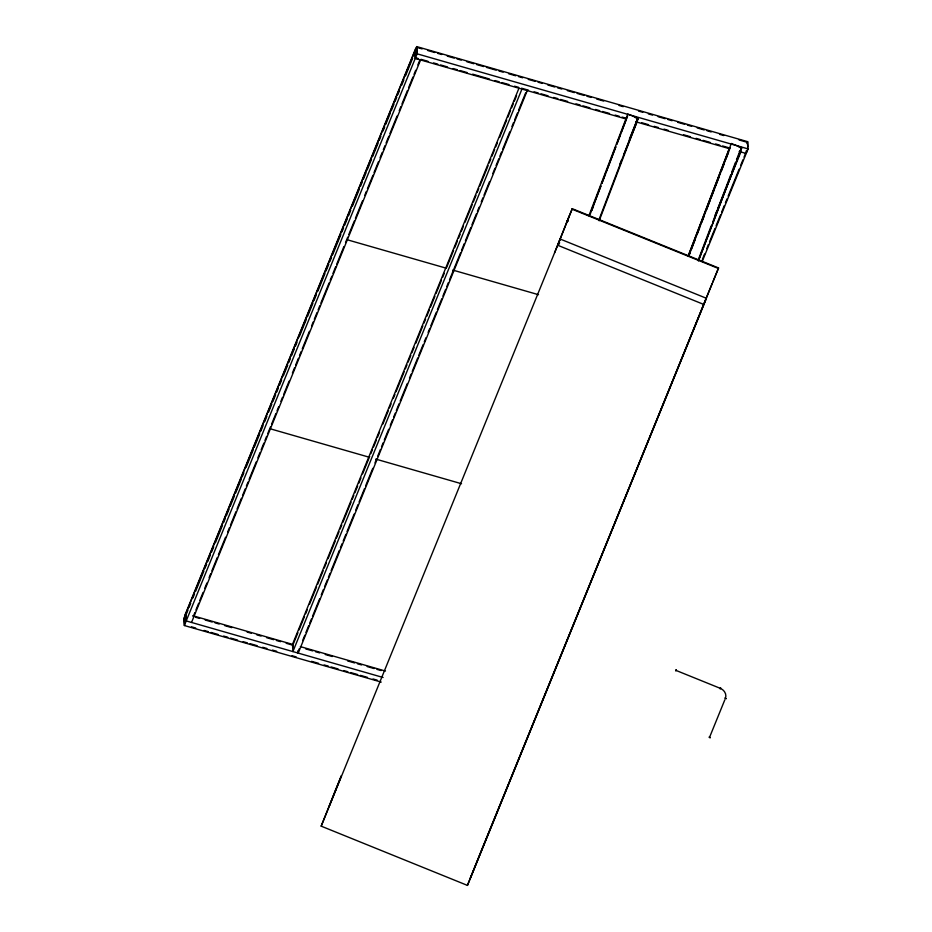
<?xml version="1.0" encoding="UTF-8"?>
<svg xmlns="http://www.w3.org/2000/svg" width="932" height="932" viewBox="0 0 932 932"><rect width="100%" height="100%" fill="white"/><g stroke="black" fill="none" stroke-linecap="round" stroke-linejoin="round"><path stroke-width="1.4" d="M588.896 215.781L627.807 114.019L638.269 118.224L599.171 220.791M591.622 210.154L600.884 185.864M601.909 183.161L605.509 173.713M606.546 171.01L615.796 146.72M616.833 144.029L620.432 134.581M621.458 131.878L626.607 118.387M590.061 214.523L600.86 186.179M601.886 183.476L615.772 147.046M616.809 144.344L627.609 115.999M599.02 219.672L637.604 118.457L634.436 117.187M688.166 255.997L729.453 148.083M688.492 255.45L731.317 143.493L741.779 147.687L698.429 260.995M688.83 255.764L730.117 147.85M688.806 256.079L690.356 252.036M691.381 249.333L694.992 239.885M697.054 234.491L699.641 227.746M701.703 222.352L704.289 215.607M706.351 210.213L709.963 200.776M710.988 198.073L714.611 188.637M715.636 185.934L719.248 176.498M721.31 171.092L723.896 164.347M725.958 158.953L728.533 152.207M698.278 259.888L711.209 225.847M712.735 222.119L730.828 174.587M731.853 171.884L735.464 162.448M736.501 159.745L740.078 150.623M698.627 260.191L741.779 147.687M566.458 222.934L572.248 208.698L718.549 267.962L467.445 885.4L321.179 826.148L335.741 789.567M329.264 806.145L341.333 775.808L335.555 790.033M554.563 252.817L569.254 216.049M572.248 208.698L557.697 245.267L703.963 304.519M467.445 885.4L482.042 848.831M558.652 244.3L558.408 244.941L558.792 243.974M184.839 615.4L415.754 48.301M702.355 261.146L748.058 148.899L747.65 141.676L416.721 46.6L183.942 618.3L184.35 625.523L381.235 682.084M186.33 614.118L187.973 610.076M189.068 607.384L190.71 603.353M192.901 597.971L194.543 593.929M195.638 591.238L203.863 571.06M204.958 568.357L206.601 564.326M207.696 561.635L210.434 554.901M211.529 552.21L213.719 546.828M215.362 542.797L222.492 525.298M223.587 522.607L225.229 518.576M226.325 515.885L229.062 509.152M230.157 506.46L234.549 495.696M235.645 493.005L241.12 479.549M242.215 476.858L243.858 472.815M246.048 467.433L253.178 449.935M254.273 447.243L259.748 433.788M260.844 431.097L263.034 425.714M264.676 421.683L266.867 416.301M268.521 412.259L271.806 404.185M272.901 401.494L275.639 394.76M276.734 392.069L278.377 388.038M279.472 385.347L281.662 379.965M283.305 375.922L287.697 365.158M288.792 362.466L290.435 358.436M291.53 355.744L294.267 349.011M295.362 346.32L297.005 342.277M299.195 336.895L306.325 319.408M307.42 316.717L312.896 303.261M313.991 300.57L316.181 295.176M317.835 291.145L324.953 273.647M326.049 270.956L328.786 264.234M329.881 261.543L331.524 257.5M332.619 254.809L340.844 234.619M341.939 231.928L343.582 227.897M344.677 225.206L347.415 218.472M348.51 215.781L350.712 210.399M352.354 206.368L359.472 188.87M360.567 186.179L362.21 182.136M363.305 179.445L366.055 172.723M367.15 170.032L371.53 159.267M372.625 156.576L378.101 143.12M379.196 140.429L380.839 136.387M383.04 131.004L384.683 126.962M385.778 124.271L390.159 113.506M391.254 110.815L393.991 104.093M395.086 101.402L396.729 97.359M397.824 94.668L399.478 90.637M401.669 85.255L403.859 79.861M405.502 75.83L412.62 58.332M413.715 55.64L415.369 51.609M184.35 625.523L417.128 53.823L416.721 46.6M193.215 616.658L194.858 612.615M195.953 609.924L198.691 603.202M199.786 600.511L203.071 592.437M204.714 588.395L206.916 583.013M209.106 577.63L210.749 573.599M211.844 570.908L217.319 557.441M218.414 554.75L225.544 537.263M227.734 531.881L229.377 527.838M230.472 525.147L235.947 511.691M237.043 509L241.435 498.236M242.53 495.544L245.267 488.811M246.363 486.12L248.005 482.089M249.1 479.398L256.23 461.899M257.873 457.857L260.063 452.474M261.158 449.783L263.896 443.061M264.991 440.37L266.634 436.327M267.729 433.636L270.466 426.914M271.562 424.223L275.954 413.458M277.049 410.767L278.691 406.725M280.882 401.343L282.524 397.3M283.619 394.609L289.106 381.153M292.392 373.08L294.582 367.697M295.677 365.006L298.415 358.284M299.51 355.593L301.153 351.55M302.248 348.859L309.377 331.361M311.568 325.979L313.21 321.948M314.305 319.257L317.043 312.523M318.138 309.832L319.781 305.801M320.876 303.11L329.101 282.92M330.196 280.229L331.839 276.187M332.934 273.495L335.671 266.773M336.767 264.082L343.896 246.584M345.539 242.541L347.729 237.159M348.824 234.468L354.311 221.012M355.407 218.321L362.525 200.834M364.715 195.452L366.358 191.41M367.453 188.718L372.94 175.263M374.035 172.571L378.415 161.807M380.058 157.764L382.248 152.382M383.343 149.691L384.986 145.66M386.081 142.969L388.83 136.235M389.925 133.544L397.044 116.046M399.234 110.663L400.877 106.632M401.972 103.941L407.459 90.486M408.554 87.794L412.934 77.018M414.029 74.327L415.672 70.296M417.862 64.914L419.505 60.871M191.538 622.459L420.577 59.939M518.798 88.575L292.497 644.35L292.904 651.573L521.943 89.064M293.557 643.418L297.937 632.653M299.032 629.962L304.519 616.506M305.614 613.815L307.257 609.773M309.447 604.39L316.565 586.904M317.661 584.213L323.148 570.757M324.243 568.066L326.433 562.672M328.076 558.641L335.194 541.143M336.301 538.451L339.038 531.729M340.133 529.038L341.776 524.996M342.871 522.304L351.084 502.115M352.191 499.424L353.834 495.393M354.929 492.702L357.667 485.968M358.762 483.277L360.952 477.895M362.595 473.864L369.724 456.365M370.82 453.674L372.462 449.632M373.557 446.941L376.295 440.219M377.39 437.527L379.58 432.145M382.866 424.072L388.353 410.616M389.448 407.925L391.091 403.882M393.281 398.5L394.923 394.457M396.018 391.766L404.243 371.588M405.338 368.897L406.981 364.855M408.076 362.164L410.814 355.442M411.909 352.75L414.099 347.356M415.742 343.325L422.872 325.827M423.967 323.136L425.609 319.105M426.705 316.414L429.442 309.68M430.537 306.989L434.929 296.225M436.025 293.533L441.5 280.078M442.595 277.387L444.238 273.344M446.428 267.962L453.558 250.475M454.653 247.784L457.391 241.05M458.486 238.359L460.128 234.316M461.224 231.625L463.414 226.243M465.056 222.212L472.186 204.714M473.281 202.023L476.019 195.301M477.114 192.609L478.757 188.567M479.852 185.876L488.077 165.686M489.172 162.995L490.815 158.964M491.91 156.273L494.647 149.539M495.742 146.848L497.385 142.817M499.575 137.435L506.705 119.937M507.8 117.246L510.538 110.512M511.633 107.821L513.276 103.79M514.371 101.099L516.573 95.716M297.704 652.691L299.347 648.649M302.632 640.575L304.822 635.193M305.917 632.502L308.667 625.78M309.762 623.089L311.405 619.046M312.5 616.355L319.618 598.857M321.26 594.826L323.451 589.443M324.557 586.752L327.295 580.019M328.39 577.327L330.033 573.297M331.128 570.605L339.341 550.416M340.448 547.725L342.091 543.682M343.186 540.991L345.923 534.269M347.019 531.578L354.137 514.08M355.779 510.037L357.981 504.655M359.076 501.964L364.552 488.508M365.647 485.817L372.765 468.33M374.967 462.948L376.61 458.905M377.705 456.214L380.442 449.48M381.538 446.789L383.18 442.758M384.275 440.067L388.656 429.303M390.31 425.26L392.5 419.878M393.595 417.187L395.238 413.156M396.333 410.464L399.071 403.731M400.166 401.04L407.296 383.541M409.486 378.159L411.128 374.128M412.224 371.437L417.699 357.981M418.794 355.29L423.186 344.514M424.281 341.823L425.924 337.792M428.114 332.409L429.757 328.367M430.852 325.676L436.327 312.22M437.423 309.529L441.815 298.764M442.91 296.073L445.647 289.339M446.743 286.648L448.385 282.617M449.48 279.926L460.443 253.015M461.538 250.324L464.276 243.59M465.371 240.899L470.846 227.443M471.953 224.752L476.334 213.987M477.429 211.296L479.071 207.254M481.262 201.871L482.904 197.84M483.999 195.149L489.486 181.682M492.772 173.608L494.962 168.226M496.057 165.535L498.795 158.813M499.89 156.122L501.533 152.079M502.628 149.388L509.757 131.89M511.948 126.507L513.59 122.476M514.685 119.785L517.423 113.052M518.518 110.36L525.648 92.874M527.256 90.59L298.217 653.099L298.077 650.699M321.179 826.148L560.179 239.046L706.444 298.298L469.926 879.167M591.832 210.248L593.474 206.217M636.078 122.185L636.591 120.939M637.092 119.704L637.604 118.457M629.368 139.194L636.486 121.696M636.393 122.814L638.269 118.224M620.013 163.834L621.667 159.791M623.858 154.409L636.999 122.115M739.6 151.66L740.101 150.413M715.124 215.21L716.766 211.18M717.861 208.488L740.87 151.963M746.986 143.621L747.65 141.676M702.39 259.387L704.58 254.005M706.771 248.623L708.413 244.58M709.508 241.889L714.995 228.433M716.091 225.742L720.471 214.977M721.566 212.286L724.304 205.564M725.399 202.861L727.042 198.831M728.137 196.139L739.099 169.228M740.742 165.185L742.932 159.803M744.027 157.112L745.67 153.081M746.346 152.79L747.872 149.062M481.856 849.297L712.176 283.526M712.759 282.198L718.549 267.962M709.497 737.457L724.84 699.781M567.926 220.092L567.378 220.779L568.182 221.35M417.955 47.707L422.149 48.907M427.73 50.514L434.708 52.518M437.504 53.322L441.698 54.522M447.278 56.13L454.257 58.133M457.053 58.937L461.247 60.137M466.827 61.745L473.805 63.749M476.602 64.553L483.58 66.556M486.376 67.36L496.15 70.168M498.946 70.972L503.129 72.172M508.721 73.779L515.699 75.783M518.495 76.587L522.677 77.787M528.269 79.395L535.248 81.399M538.044 82.202L542.226 83.402M547.818 85.01L554.796 87.014M557.592 87.818L561.775 89.018M567.367 90.625L574.345 92.629M577.141 93.433L584.119 95.437M586.915 96.241L591.098 97.441M596.69 99.048L603.668 101.052M619.023 105.467L623.217 106.667M638.571 111.083L642.765 112.283M648.346 113.89L652.54 115.102M658.12 116.698L665.11 118.702M667.894 119.506L672.088 120.717M677.669 122.313L684.659 124.317M687.443 125.121L691.637 126.333M697.218 127.929L704.208 129.944M706.992 130.736L711.186 131.948M719.562 134.348L723.756 135.559M739.111 139.963L746.089 141.979M417.128 53.823L748.058 148.899M418.212 58.518L415.416 57.714L415.043 51.027M421.008 59.322L427.986 61.326M433.566 62.933L437.76 64.133M440.556 64.937L447.535 66.941M453.115 68.549L457.309 69.749M460.105 70.552L467.083 72.556M472.664 74.164L489.428 78.975M495.008 80.583L499.203 81.783M501.987 82.587L508.977 84.591M514.557 86.198L518.751 87.398M521.536 88.202L528.526 90.206M534.106 91.814L538.3 93.014M541.084 93.817L548.074 95.821M553.655 97.429L557.849 98.629M560.633 99.433L567.623 101.437M575.999 103.848L580.182 105.048M582.978 105.852L589.956 107.856M595.548 109.463L599.73 110.663M602.526 111.467L609.505 113.471M615.097 115.079L619.279 116.279M622.075 117.083L626.269 118.294M641.624 122.698L648.602 124.702M654.194 126.309L658.376 127.521M663.968 129.117L668.151 130.329M683.517 134.732L690.496 136.748M696.076 138.344L700.27 139.555M703.066 140.348L710.044 142.363M715.625 143.959L719.819 145.171M722.615 145.963L729.593 147.978M415.742 58.285L417.175 58.704M626.106 118.993L415.253 58.413L414.822 50.596M635.88 121.801L729.43 148.677M739.204 151.485L746.183 153.489L746.054 151.077M347.123 239.734L445.834 268.078M452.766 270.07L538.51 294.698M270.152 428.767L368.862 457.123M375.794 459.103L461.538 483.743M192.796 615.714L293.324 644.594M300.314 646.598L385.487 671.063M195.429 617.217L199.611 618.417M205.203 620.025L212.181 622.028M214.977 622.832L219.16 624.032M224.752 625.64L231.73 627.644M247.085 632.059L251.279 633.259M256.859 634.867L261.053 636.067M266.634 637.674L273.624 639.678M276.408 640.482L280.602 641.682M286.182 643.29L293.172 645.293M305.731 648.905L312.721 650.909M315.505 651.713L319.699 652.913M325.28 654.52L332.27 656.524M347.624 660.939L354.603 662.943M357.399 663.747L361.593 664.947M367.173 666.555L374.151 668.559M376.947 669.362L381.141 670.562M383.099 677.494L186.214 620.922L185.783 613.105M191.491 626.828L195.685 628.028M204.061 630.44L208.244 631.64M211.04 632.444L218.018 634.447M223.61 636.055L227.792 637.255M230.588 638.059L237.567 640.063M243.159 641.67L247.341 642.87M250.137 643.674L257.115 645.678M262.707 647.286L266.89 648.486M272.482 650.093L276.664 651.293M292.031 655.709L296.213 656.909M311.579 661.324L318.558 663.328M324.138 664.935L328.332 666.135M331.128 666.939L338.106 668.943M343.687 670.551L347.881 671.751M350.677 672.554L357.655 674.558M360.451 675.362L367.429 677.366M373.01 678.974L377.204 680.174M739.006 147.081L741.115 147.92M572.062 209.176L718.362 268.439M675.945 670.388L720.354 688.364A8.458 7.433 21.7 0 1 725.387 698.429M559.666 242.774L558.687 242.623L558.606 243.497M747.487 142.375L747.744 146.825M416.557 47.299L416.942 53.986M293.009 644.769L293.137 646.994M185.608 613.536L186.027 621.085M184.128 618.137L184.513 624.813M676.166 669.84L675.723 670.923L676.166 669.852M720.576 687.828L720.133 688.911L720.576 687.851M725.178 698.068L726.005 698.685L725.178 698.068M709.287 737.084L710.114 737.713L709.287 737.084"/></g></svg>
